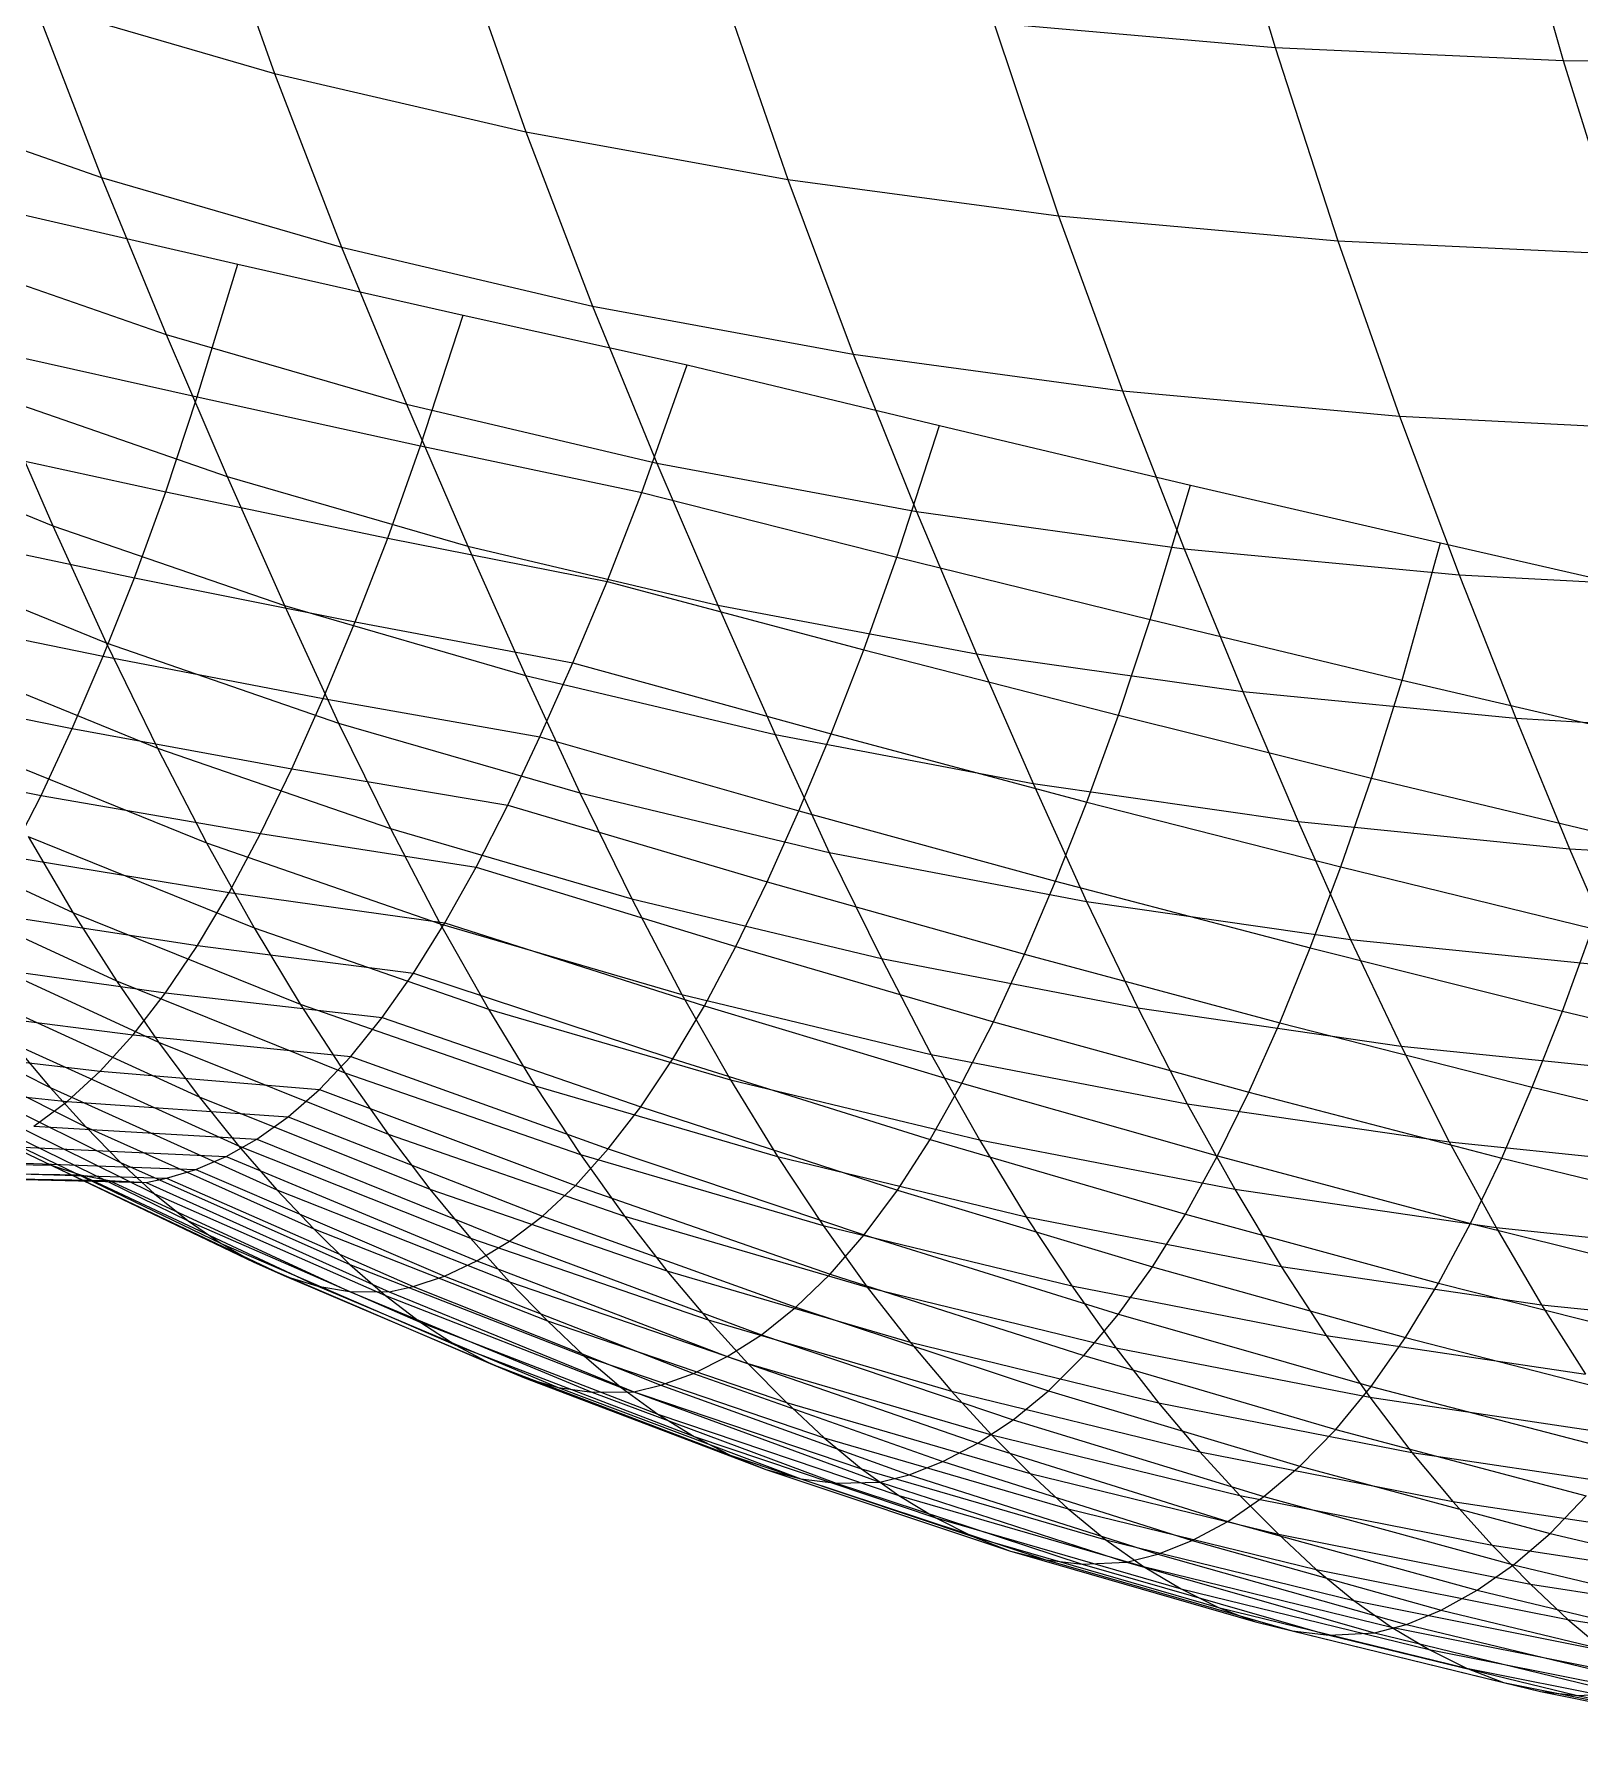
# Model space of a CAD drawing. Extents: x -429 to 429, y -1 to 209.
# Drawn here: x -297.2 to -287.5, y 24.17 to 34.91 of the extents above; entities that cross this region are included whole.
import ezdxf

# ---------------------------------------------------------------- set-up
doc = ezdxf.new("R2010")
doc.units = 0

msp = doc.modelspace()

# ---------------------------------------------------------------- linework, layer by layer
at = {"layer": 'default', "color": 5, "linetype": 'CONTINUOUS'}
for p, q in [((-289.812, 36.154, 66.97), (-289.414, 34.83, 67.706)), ((-287.986, 36.072, 66.266), (-287.605, 34.748, 66.981)), ((-296.125, 35.875, 71.696), (-295.697, 34.667, 72.419)), ((-294.543, 35.509, 70.544), (-294.118, 34.299, 71.276)), ((-292.892, 35.212, 69.492), (-292.474, 34, 70.226)), ((-297.203, 35.103, 73.65), (-295.697, 34.667, 72.419)), ((-297.203, 35.103, 73.65), (-296.783, 34.012, 74.341)), ((-291.18, 34.985, 68.544), (-289.414, 34.83, 67.706)), ((-291.18, 34.985, 68.544), (-290.773, 33.772, 69.274)), ((-289.414, 34.83, 67.706), (-287.605, 34.748, 66.981)), ((-289.414, 34.83, 67.706), (-289.021, 33.615, 68.424)), ((-287.605, 34.748, 66.981), (-285.761, 34.738, 66.374)), ((-287.605, 34.748, 66.981), (-287.227, 33.531, 67.681)), ((-295.697, 34.667, 72.419), (-294.118, 34.299, 71.276)), ((-295.697, 34.667, 72.419), (-295.275, 33.575, 73.125)), ((-298.217, 34.514, 75.635), (-296.783, 34.012, 74.341)), ((-294.118, 34.299, 71.276), (-292.474, 34, 70.226)), ((-294.118, 34.299, 71.276), (-293.699, 33.205, 71.99)), ((-296.783, 34.012, 74.341), (-295.275, 33.575, 73.125)), ((-296.783, 34.012, 74.341), (-296.377, 33.027, 75.003)), ((-292.474, 34, 70.226), (-290.773, 33.772, 69.274)), ((-292.474, 34, 70.226), (-292.062, 32.904, 70.943)), ((-297.352, 33.797, 96.343), (-295.927, 33.468, 95.251)), ((-290.773, 33.772, 69.274), (-289.021, 33.615, 68.424)), ((-290.773, 33.772, 69.274), (-290.372, 32.674, 69.986)), ((-297.819, 33.528, 76.279), (-296.377, 33.027, 75.003)), ((-295.275, 33.575, 73.125), (-293.699, 33.205, 71.99)), ((-295.275, 33.575, 73.125), (-294.867, 32.59, 73.8)), ((-289.021, 33.615, 68.424), (-287.227, 33.531, 67.681)), ((-289.021, 33.615, 68.424), (-288.633, 32.514, 69.125)), ((-296.182, 32.635, 94.946), (-295.927, 33.468, 95.251)), ((-295.927, 33.468, 95.251), (-294.511, 33.148, 94.145)), ((-293.699, 33.205, 71.99), (-292.062, 32.904, 70.943)), ((-293.699, 33.205, 71.99), (-293.295, 32.219, 72.674)), ((-294.779, 32.329, 93.819), (-294.511, 33.148, 94.145)), ((-294.511, 33.148, 94.145), (-293.105, 32.836, 93.027)), ((-296.377, 33.027, 75.003), (-294.867, 32.59, 73.8)), ((-296.377, 33.027, 75.003), (-295.994, 32.136, 75.63)), ((-297.598, 32.953, 96.056), (-296.182, 32.635, 94.946)), ((-292.062, 32.904, 70.943), (-290.372, 32.674, 69.986)), ((-292.062, 32.904, 70.943), (-291.665, 31.916, 71.629)), ((-293.39, 32.036, 92.675), (-293.105, 32.836, 93.027)), ((-293.39, 32.036, 92.675), (-293.105, 32.836, 93.027)), ((-293.105, 32.836, 93.027), (-291.52, 32.455, 92.106)), ((-290.372, 32.674, 69.986), (-288.633, 32.514, 69.125)), ((-290.372, 32.674, 69.986), (-289.984, 31.682, 70.669)), ((-297.441, 32.637, 76.888), (-295.994, 32.136, 75.63)), ((-297.441, 32.637, 76.888), (-297.087, 31.827, 77.461)), ((-296.378, 32.04, 94.708), (-296.182, 32.635, 94.946)), ((-296.182, 32.635, 94.946), (-294.779, 32.329, 93.819)), ((-294.867, 32.59, 73.8), (-293.295, 32.219, 72.674)), ((-294.867, 32.59, 73.8), (-294.482, 31.699, 74.439)), ((-291.789, 31.63, 91.782), (-291.52, 32.455, 92.106)), ((-291.52, 32.455, 92.106), (-289.944, 32.082, 91.171)), ((-288.633, 32.514, 69.125), (-286.855, 32.425, 68.363)), ((-288.633, 32.514, 69.125), (-288.259, 31.518, 69.797)), ((-298.475, 32.391, 78.765), (-297.087, 31.827, 77.461)), ((-297.787, 32.347, 95.83), (-296.378, 32.04, 94.708)), ((-294.985, 31.749, 93.565), (-294.779, 32.329, 93.819)), ((-294.779, 32.329, 93.819), (-293.39, 32.036, 92.675)), ((-295.994, 32.136, 75.63), (-294.482, 31.699, 74.439)), ((-295.994, 32.136, 75.63), (-295.634, 31.325, 76.217)), ((-293.295, 32.219, 72.674), (-291.665, 31.916, 71.629)), ((-293.295, 32.219, 72.674), (-292.912, 31.328, 73.32)), ((-296.576, 31.5, 94.462), (-296.378, 32.04, 94.708)), ((-296.378, 32.04, 94.708), (-294.985, 31.749, 93.565)), ((-293.608, 31.476, 92.403), (-293.39, 32.036, 92.675)), ((-293.608, 31.476, 92.403), (-293.39, 32.036, 92.675)), ((-293.39, 32.036, 92.675), (-291.789, 31.63, 91.782)), ((-290.198, 31.237, 90.868), (-289.944, 32.082, 91.171)), ((-289.944, 32.082, 91.171), (-288.376, 31.719, 90.221)), ((-291.665, 31.916, 71.629), (-289.984, 31.682, 70.669)), ((-291.665, 31.916, 71.629), (-291.288, 31.023, 72.277)), ((-297.087, 31.827, 77.461), (-295.634, 31.325, 76.217)), ((-297.087, 31.827, 77.461), (-296.752, 31.092, 78.002)), ((-297.98, 31.797, 95.595), (-296.576, 31.5, 94.462)), ((-295.19, 31.224, 93.308), (-294.985, 31.749, 93.565)), ((-294.985, 31.749, 93.565), (-293.608, 31.476, 92.403)), ((-288.617, 30.857, 89.935), (-288.376, 31.719, 90.221)), ((-288.376, 31.719, 90.221), (-286.816, 31.364, 89.257)), ((-298.148, 31.659, 79.29), (-296.752, 31.092, 78.002)), ((-294.482, 31.699, 74.439), (-292.912, 31.328, 73.32)), ((-294.482, 31.699, 74.439), (-294.121, 30.887, 75.037)), ((-291.996, 31.048, 91.527), (-291.789, 31.63, 91.782)), ((-291.789, 31.63, 91.782), (-290.198, 31.237, 90.868)), ((-289.984, 31.682, 70.669), (-288.259, 31.518, 69.797)), ((-289.984, 31.682, 70.669), (-289.616, 30.786, 71.313)), ((-296.772, 31.008, 94.217), (-296.576, 31.5, 94.462)), ((-296.576, 31.5, 94.462), (-295.19, 31.224, 93.308)), ((-288.259, 31.518, 69.797), (-286.495, 31.424, 69.017)), ((-288.259, 31.518, 69.797), (-287.902, 30.618, 70.432)), ((-293.822, 30.967, 92.132), (-293.608, 31.476, 92.403)), ((-293.822, 30.967, 92.132), (-293.608, 31.476, 92.403)), ((-293.608, 31.476, 92.403), (-291.996, 31.048, 91.527)), ((-298.173, 31.296, 95.358), (-296.772, 31.008, 94.217)), ((-295.634, 31.325, 76.217), (-294.121, 30.887, 75.037)), ((-295.634, 31.325, 76.217), (-295.294, 30.588, 76.771)), ((-292.912, 31.328, 73.32), (-291.288, 31.023, 72.277)), ((-292.912, 31.328, 73.32), (-292.552, 30.515, 73.924)), ((-295.391, 30.743, 93.053), (-295.19, 31.224, 93.308)), ((-295.19, 31.224, 93.308), (-293.822, 30.967, 92.132)), ((-290.396, 30.637, 90.627), (-290.198, 31.237, 90.868)), ((-290.198, 31.237, 90.868), (-288.617, 30.857, 89.935)), ((-296.752, 31.092, 78.002), (-295.294, 30.588, 76.771)), ((-296.752, 31.092, 78.002), (-296.43, 30.431, 78.519)), ((-297.834, 31.001, 79.791), (-296.43, 30.431, 78.519)), ((-296.966, 30.554, 93.973), (-296.772, 31.008, 94.217)), ((-296.772, 31.008, 94.217), (-295.391, 30.743, 93.053)), ((-294.03, 30.501, 91.866), (-293.822, 30.967, 92.132)), ((-294.03, 30.501, 91.866), (-293.822, 30.967, 92.132)), ((-293.822, 30.967, 92.132), (-292.202, 30.52, 91.269)), ((-292.202, 30.52, 91.269), (-291.996, 31.048, 91.527)), ((-291.996, 31.048, 91.527), (-290.396, 30.637, 90.627)), ((-291.288, 31.023, 72.277), (-289.616, 30.786, 71.313)), ((-291.288, 31.023, 72.277), (-290.933, 30.209, 72.883)), ((-294.121, 30.887, 75.037), (-292.552, 30.515, 73.924)), ((-294.121, 30.887, 75.037), (-293.78, 30.149, 75.6)), ((-288.808, 30.242, 89.704), (-288.617, 30.857, 89.935)), ((-288.617, 30.857, 89.935), (-287.048, 30.491, 88.981)), ((-298.365, 30.833, 95.119), (-296.966, 30.554, 93.973)), ((-295.588, 30.3, 92.802), (-295.391, 30.743, 93.053)), ((-295.391, 30.743, 93.053), (-294.03, 30.501, 91.866)), ((-289.616, 30.786, 71.313), (-287.902, 30.618, 70.432)), ((-289.616, 30.786, 71.313), (-289.269, 29.97, 71.916)), ((-290.595, 30.092, 90.379), (-290.396, 30.637, 90.627)), ((-290.396, 30.637, 90.627), (-288.808, 30.242, 89.704)), ((-297.161, 30.134, 93.726), (-296.966, 30.554, 93.973)), ((-296.966, 30.554, 93.973), (-295.588, 30.3, 92.802)), ((-295.294, 30.588, 76.771), (-293.78, 30.149, 75.6)), ((-295.294, 30.588, 76.771), (-294.968, 29.926, 77.3)), ((-292.405, 30.037, 91.013), (-292.202, 30.52, 91.269)), ((-292.202, 30.52, 91.269), (-290.595, 30.092, 90.379)), ((-287.902, 30.618, 70.432), (-286.152, 30.518, 69.637)), ((-287.902, 30.618, 70.432), (-287.565, 29.799, 71.027)), ((-296.43, 30.431, 78.519), (-294.968, 29.926, 77.3)), ((-296.43, 30.431, 78.519), (-296.122, 29.835, 79.011)), ((-294.232, 30.073, 91.608), (-294.03, 30.501, 91.866)), ((-294.232, 30.073, 91.608), (-294.03, 30.501, 91.866)), ((-294.03, 30.501, 91.866), (-292.405, 30.037, 91.013)), ((-292.552, 30.515, 73.924), (-290.933, 30.209, 72.883)), ((-292.552, 30.515, 73.924), (-292.213, 29.775, 74.493)), ((-298.558, 30.403, 94.876), (-297.161, 30.134, 93.726)), ((-297.534, 30.407, 80.269), (-296.122, 29.835, 79.011)), ((-295.784, 29.894, 92.551), (-295.588, 30.3, 92.802)), ((-295.588, 30.3, 92.802), (-294.232, 30.073, 91.608)), ((-290.933, 30.209, 72.883), (-289.269, 29.97, 71.916)), ((-290.933, 30.209, 72.883), (-290.598, 29.468, 73.453)), ((-289.002, 29.685, 89.463), (-288.808, 30.242, 89.704)), ((-288.808, 30.242, 89.704), (-287.232, 29.864, 88.757)), ((-297.358, 29.751, 93.471), (-297.161, 30.134, 93.726)), ((-297.161, 30.134, 93.726), (-295.784, 29.894, 92.551)), ((-293.78, 30.149, 75.6), (-292.213, 29.775, 74.493)), ((-293.78, 30.149, 75.6), (-293.452, 29.484, 76.139)), ((-290.793, 29.595, 90.131), (-290.595, 30.092, 90.379)), ((-290.595, 30.092, 90.379), (-289.002, 29.685, 89.463)), ((-298.336, 30.037, 82.441), (-296.962, 29.398, 81.171)), ((-294.43, 29.684, 91.351), (-294.232, 30.073, 91.608)), ((-294.43, 29.684, 91.351), (-294.232, 30.073, 91.608)), ((-294.232, 30.073, 91.608), (-292.603, 29.592, 90.761)), ((-292.603, 29.592, 90.761), (-292.405, 30.037, 91.013)), ((-292.405, 30.037, 91.013), (-290.793, 29.595, 90.131)), ((-297.243, 29.876, 80.729), (-295.824, 29.302, 79.486)), ((-297.243, 29.876, 80.729), (-296.962, 29.398, 81.171)), ((-295.981, 29.525, 92.294), (-295.784, 29.894, 92.551)), ((-295.784, 29.894, 92.551), (-294.43, 29.684, 91.351)), ((-294.968, 29.926, 77.3), (-293.452, 29.484, 76.139)), ((-294.968, 29.926, 77.3), (-294.656, 29.327, 77.804)), ((-289.269, 29.97, 71.916), (-287.565, 29.799, 71.027)), ((-289.269, 29.97, 71.916), (-288.94, 29.228, 72.484)), ((-296.122, 29.835, 79.011), (-294.656, 29.327, 77.804)), ((-296.122, 29.835, 79.011), (-295.824, 29.302, 79.486)), ((-292.213, 29.775, 74.493), (-290.598, 29.468, 73.453)), ((-292.213, 29.775, 74.493), (-291.886, 29.109, 75.037)), ((-287.565, 29.799, 71.027), (-285.826, 29.697, 70.219)), ((-287.565, 29.799, 71.027), (-287.244, 29.056, 71.588)), ((-297.358, 29.751, 93.471), (-295.981, 29.525, 92.294)), ((-294.627, 29.333, 91.093), (-294.43, 29.684, 91.351)), ((-294.627, 29.333, 91.093), (-294.43, 29.684, 91.351)), ((-294.43, 29.684, 91.351), (-292.799, 29.184, 90.508)), ((-289.194, 29.176, 89.22), (-289.002, 29.685, 89.463)), ((-289.002, 29.685, 89.463), (-287.421, 29.297, 88.52)), ((-298.074, 29.61, 82.85), (-296.689, 28.969, 81.597)), ((-292.799, 29.184, 90.508), (-292.603, 29.592, 90.761)), ((-292.603, 29.592, 90.761), (-290.987, 29.137, 89.883)), ((-290.987, 29.137, 89.883), (-290.793, 29.595, 90.131)), ((-290.793, 29.595, 90.131), (-289.194, 29.176, 89.22)), ((-296.18, 29.192, 92.034), (-295.981, 29.525, 92.294)), ((-295.981, 29.525, 92.294), (-294.627, 29.333, 91.093)), ((-293.452, 29.484, 76.139), (-291.886, 29.109, 75.037)), ((-293.452, 29.484, 76.139), (-293.138, 28.884, 76.651)), ((-290.598, 29.468, 73.453), (-288.94, 29.228, 72.484)), ((-290.598, 29.468, 73.453), (-290.275, 28.801, 73.999)), ((-297.559, 29.403, 93.211), (-296.18, 29.192, 92.034)), ((-296.962, 29.398, 81.171), (-295.535, 28.822, 79.942)), ((-296.962, 29.398, 81.171), (-296.689, 28.969, 81.597)), ((-295.824, 29.302, 79.486), (-294.353, 28.792, 78.29)), ((-295.824, 29.302, 79.486), (-295.535, 28.822, 79.942)), ((-294.824, 29.018, 90.834), (-294.627, 29.333, 91.093)), ((-294.824, 29.018, 90.834), (-294.627, 29.333, 91.093)), ((-294.656, 29.327, 77.804), (-293.138, 28.884, 76.651)), ((-294.656, 29.327, 77.804), (-294.353, 28.792, 78.29)), ((-294.627, 29.333, 91.093), (-292.997, 28.813, 90.25)), ((-288.94, 29.228, 72.484), (-287.244, 29.056, 71.588)), ((-288.94, 29.228, 72.484), (-288.623, 28.56, 73.027)), ((-287.61, 28.779, 88.28), (-287.421, 29.297, 88.52)), ((-297.82, 29.227, 83.244), (-296.425, 28.585, 82.008)), ((-296.38, 28.894, 91.768), (-296.18, 29.192, 92.034)), ((-296.18, 29.192, 92.034), (-294.824, 29.018, 90.834)), ((-292.997, 28.813, 90.25), (-292.799, 29.184, 90.508)), ((-292.799, 29.184, 90.508), (-291.182, 28.713, 89.632)), ((-291.182, 28.713, 89.632), (-290.987, 29.137, 89.883)), ((-290.987, 29.137, 89.883), (-289.385, 28.706, 88.975)), ((-289.385, 28.706, 88.975), (-289.194, 29.176, 89.22)), ((-289.194, 29.176, 89.22), (-287.61, 28.779, 88.28)), ((-297.763, 29.089, 92.942), (-296.38, 28.894, 91.768)), ((-295.02, 28.739, 90.572), (-294.824, 29.018, 90.834)), ((-295.02, 28.739, 90.572), (-294.824, 29.018, 90.834)), ((-294.824, 29.018, 90.834), (-293.196, 28.479, 89.987)), ((-291.886, 29.109, 75.037), (-290.275, 28.801, 73.999)), ((-291.886, 29.109, 75.037), (-291.574, 28.508, 75.554)), ((-298.488, 29.004, 85.559), (-297.105, 28.299, 84.343)), ((-296.689, 28.969, 81.597), (-295.255, 28.391, 80.383)), ((-296.689, 28.969, 81.597), (-296.425, 28.585, 82.008)), ((-297.973, 28.809, 92.664), (-296.584, 28.63, 91.495)), ((-297.574, 28.884, 83.624), (-296.169, 28.241, 82.403)), ((-296.584, 28.63, 91.495), (-296.38, 28.894, 91.768)), ((-296.38, 28.894, 91.768), (-295.02, 28.739, 90.572)), ((-295.535, 28.822, 79.942), (-294.06, 28.311, 78.758)), ((-295.535, 28.822, 79.942), (-295.255, 28.391, 80.383)), ((-293.196, 28.479, 89.987), (-292.997, 28.813, 90.25)), ((-293.138, 28.884, 76.651), (-291.574, 28.508, 75.554)), ((-293.138, 28.884, 76.651), (-292.834, 28.348, 77.145)), ((-292.997, 28.813, 90.25), (-291.38, 28.326, 89.374)), ((-290.275, 28.801, 73.999), (-288.623, 28.56, 73.027)), ((-290.275, 28.801, 73.999), (-289.966, 28.198, 74.517)), ((-298.275, 28.755, 85.883), (-296.881, 28.052, 84.684)), ((-295.216, 28.495, 90.307), (-295.02, 28.739, 90.572)), ((-295.216, 28.495, 90.307), (-295.02, 28.739, 90.572)), ((-295.02, 28.739, 90.572), (-293.397, 28.178, 89.719)), ((-294.353, 28.792, 78.29), (-292.834, 28.348, 77.145)), ((-294.353, 28.792, 78.29), (-294.06, 28.311, 78.758)), ((-291.38, 28.326, 89.374), (-291.182, 28.713, 89.632)), ((-291.182, 28.713, 89.632), (-289.579, 28.27, 88.726)), ((-289.579, 28.27, 88.726), (-289.385, 28.706, 88.975)), ((-289.385, 28.706, 88.975), (-287.799, 28.302, 88.038)), ((-287.799, 28.302, 88.038), (-287.61, 28.779, 88.28)), ((-287.61, 28.779, 88.28), (-286.041, 28.406, 87.314)), ((-296.791, 28.403, 91.216), (-296.584, 28.63, 91.495)), ((-296.584, 28.63, 91.495), (-295.216, 28.495, 90.307)), ((-296.425, 28.585, 82.008), (-294.983, 28.006, 80.807)), ((-296.425, 28.585, 82.008), (-296.169, 28.241, 82.403)), ((-298.188, 28.566, 92.377), (-296.791, 28.403, 91.216)), ((-298.069, 28.531, 86.197), (-296.663, 27.829, 85.014)), ((-297.336, 28.576, 83.99), (-295.921, 27.933, 82.785)), ((-297.336, 28.576, 83.99), (-297.105, 28.299, 84.343)), ((-295.414, 28.288, 90.038), (-295.216, 28.495, 90.307)), ((-295.414, 28.288, 90.038), (-295.216, 28.495, 90.307)), ((-295.216, 28.495, 90.307), (-293.601, 27.914, 89.444)), ((-293.397, 28.178, 89.719), (-293.196, 28.479, 89.987)), ((-293.196, 28.479, 89.987), (-291.58, 27.974, 89.109)), ((-291.574, 28.508, 75.554), (-289.966, 28.198, 74.517)), ((-291.574, 28.508, 75.554), (-291.27, 27.971, 76.053)), ((-288.623, 28.56, 73.027), (-286.936, 28.388, 72.124)), ((-288.623, 28.56, 73.027), (-288.32, 27.958, 73.543)), ((-296.998, 28.212, 90.933), (-296.791, 28.403, 91.216)), ((-296.791, 28.403, 91.216), (-295.414, 28.288, 90.038)), ((-295.255, 28.391, 80.383), (-293.775, 27.879, 79.21)), ((-295.255, 28.391, 80.383), (-294.983, 28.006, 80.807)), ((-298.404, 28.36, 92.083), (-296.998, 28.212, 90.933)), ((-297.868, 28.333, 86.501), (-296.449, 27.632, 85.337)), ((-297.105, 28.299, 84.343), (-295.681, 27.658, 83.153)), ((-297.105, 28.299, 84.343), (-296.881, 28.052, 84.684)), ((-295.61, 28.115, 89.767), (-295.414, 28.288, 90.038)), ((-295.61, 28.115, 89.767), (-295.414, 28.288, 90.038)), ((-295.414, 28.288, 90.038), (-293.807, 27.685, 89.163)), ((-294.06, 28.311, 78.758), (-292.539, 27.866, 77.621)), ((-294.06, 28.311, 78.758), (-293.775, 27.879, 79.21)), ((-292.834, 28.348, 77.145), (-291.27, 27.971, 76.053)), ((-292.834, 28.348, 77.145), (-292.539, 27.866, 77.621)), ((-291.58, 27.974, 89.109), (-291.38, 28.326, 89.374)), ((-291.38, 28.326, 89.374), (-289.776, 27.87, 88.467)), ((-289.776, 27.87, 88.467), (-289.579, 28.27, 88.726)), ((-289.579, 28.27, 88.726), (-287.99, 27.856, 87.789)), ((-287.99, 27.856, 87.789), (-287.799, 28.302, 88.038)), ((-287.799, 28.302, 88.038), (-286.228, 27.923, 87.071)), ((-297.671, 28.163, 86.797), (-296.239, 27.462, 85.654)), ((-297.206, 28.056, 90.647), (-296.998, 28.212, 90.933)), ((-296.998, 28.212, 90.933), (-295.61, 28.115, 89.767)), ((-296.169, 28.241, 82.403), (-294.721, 27.662, 81.216)), ((-296.169, 28.241, 82.403), (-295.921, 27.933, 82.785)), ((-293.601, 27.914, 89.444), (-293.397, 28.178, 89.719)), ((-293.397, 28.178, 89.719), (-291.784, 27.656, 88.836)), ((-289.966, 28.198, 74.517), (-288.32, 27.958, 73.543)), ((-289.966, 28.198, 74.517), (-289.666, 27.661, 75.018)), ((-297.206, 28.056, 90.647), (-295.806, 27.976, 89.496)), ((-296.881, 28.052, 84.684), (-295.449, 27.412, 83.508)), ((-296.881, 28.052, 84.684), (-296.663, 27.829, 85.014)), ((-295.806, 27.976, 89.496), (-295.61, 28.115, 89.767)), ((-295.806, 27.976, 89.496), (-295.61, 28.115, 89.767)), ((-295.61, 28.115, 89.767), (-294.014, 27.493, 88.877)), ((-297.477, 28.019, 87.087), (-296.031, 27.32, 85.965)), ((-295.999, 27.867, 89.226), (-295.806, 27.976, 89.496)), ((-295.999, 27.867, 89.226), (-295.806, 27.976, 89.496)), ((-295.806, 27.976, 89.496), (-294.221, 27.336, 88.588)), ((-294.983, 28.006, 80.807), (-293.499, 27.493, 79.646)), ((-294.983, 28.006, 80.807), (-294.721, 27.662, 81.216)), ((-291.784, 27.656, 88.836), (-291.58, 27.974, 89.109)), ((-291.58, 27.974, 89.109), (-289.977, 27.505, 88.199)), ((-291.27, 27.971, 76.053), (-289.666, 27.661, 75.018)), ((-291.27, 27.971, 76.053), (-290.976, 27.488, 76.534)), ((-288.32, 27.958, 73.543), (-286.64, 27.786, 72.634)), ((-288.32, 27.958, 73.543), (-288.026, 27.42, 74.041)), ((-298.611, 27.835, 88.653), (-297.099, 27.813, 87.646)), ((-297.614, 27.838, 90.079), (-296.189, 27.785, 88.958)), ((-297.411, 27.932, 90.362), (-295.999, 27.867, 89.226)), ((-297.286, 27.902, 87.37), (-295.825, 27.203, 86.271)), ((-297.286, 27.902, 87.37), (-297.099, 27.813, 87.646)), ((-297.286, 27.902, 87.37), (-297.099, 27.813, 87.646)), ((-296.189, 27.785, 88.958), (-295.999, 27.867, 89.226)), ((-296.189, 27.785, 88.958), (-295.999, 27.867, 89.226)), ((-295.999, 27.867, 89.226), (-294.426, 27.211, 88.3)), ((-295.921, 27.933, 82.785), (-294.466, 27.354, 81.61)), ((-295.921, 27.933, 82.785), (-295.681, 27.658, 83.153)), ((-293.807, 27.685, 89.163), (-293.601, 27.914, 89.444)), ((-293.775, 27.879, 79.21), (-292.252, 27.433, 78.081)), ((-293.775, 27.879, 79.21), (-293.499, 27.493, 79.646)), ((-293.601, 27.914, 89.444), (-291.993, 27.374, 88.552)), ((-292.539, 27.866, 77.621), (-290.976, 27.488, 76.534)), ((-292.539, 27.866, 77.621), (-292.252, 27.433, 78.081)), ((-289.977, 27.505, 88.199), (-289.776, 27.87, 88.467)), ((-289.776, 27.87, 88.467), (-288.187, 27.446, 87.528)), ((-288.187, 27.446, 87.528), (-287.99, 27.856, 87.789)), ((-287.99, 27.856, 87.789), (-286.417, 27.471, 86.822)), ((-298.412, 27.775, 88.944), (-296.915, 27.752, 87.915)), ((-298.213, 27.743, 89.23), (-296.734, 27.716, 88.178)), ((-297.963, 27.739, 89.589), (-296.502, 27.704, 88.514)), ((-297.811, 27.772, 89.802), (-296.375, 27.73, 88.695)), ((-297.099, 27.813, 87.646), (-295.623, 27.113, 86.572)), ((-297.099, 27.813, 87.646), (-296.915, 27.752, 87.915)), ((-297.099, 27.813, 87.646), (-296.915, 27.752, 87.915)), ((-296.915, 27.752, 87.915), (-295.423, 27.053, 86.865)), ((-296.915, 27.752, 87.915), (-296.734, 27.716, 88.178)), ((-296.915, 27.752, 87.915), (-296.734, 27.716, 88.178)), ((-296.663, 27.829, 85.014), (-295.223, 27.189, 83.853)), ((-296.663, 27.829, 85.014), (-296.449, 27.632, 85.337)), ((-296.502, 27.704, 88.514), (-296.375, 27.73, 88.695)), ((-296.502, 27.704, 88.514), (-296.375, 27.73, 88.695)), ((-296.375, 27.73, 88.695), (-296.189, 27.785, 88.958)), ((-296.375, 27.73, 88.695), (-296.189, 27.785, 88.958)), ((-296.375, 27.73, 88.695), (-294.825, 27.05, 87.734)), ((-296.189, 27.785, 88.958), (-294.629, 27.116, 88.013)), ((-296.734, 27.716, 88.178), (-295.226, 27.02, 87.155)), ((-296.734, 27.716, 88.178), (-296.502, 27.704, 88.514)), ((-296.734, 27.716, 88.178), (-296.502, 27.704, 88.514)), ((-296.502, 27.704, 88.514), (-294.976, 27.017, 87.517)), ((-296.449, 27.632, 85.337), (-294.999, 26.993, 84.192)), ((-296.449, 27.632, 85.337), (-296.239, 27.462, 85.654)), ((-295.681, 27.658, 83.153), (-294.22, 27.08, 81.991)), ((-295.681, 27.658, 83.153), (-295.449, 27.412, 83.508)), ((-294.721, 27.662, 81.216), (-293.232, 27.148, 80.065)), ((-294.721, 27.662, 81.216), (-294.466, 27.354, 81.61)), ((-294.014, 27.493, 88.877), (-293.807, 27.685, 89.163)), ((-293.807, 27.685, 89.163), (-292.207, 27.128, 88.259)), ((-291.993, 27.374, 88.552), (-291.784, 27.656, 88.836)), ((-291.784, 27.656, 88.836), (-290.183, 27.174, 87.921)), ((-289.666, 27.661, 75.018), (-288.026, 27.42, 74.041)), ((-289.666, 27.661, 75.018), (-289.376, 27.177, 75.5)), ((-296.239, 27.462, 85.654), (-294.778, 26.824, 84.526)), ((-296.239, 27.462, 85.654), (-296.031, 27.32, 85.965)), ((-295.449, 27.412, 83.508), (-293.981, 26.835, 82.358)), ((-295.449, 27.412, 83.508), (-295.223, 27.189, 83.853)), ((-294.221, 27.336, 88.588), (-294.014, 27.493, 88.877)), ((-294.014, 27.493, 88.877), (-292.422, 26.92, 87.96)), ((-293.499, 27.493, 79.646), (-291.975, 27.046, 78.524)), ((-293.499, 27.493, 79.646), (-293.232, 27.148, 80.065)), ((-292.252, 27.433, 78.081), (-290.691, 27.054, 76.999)), ((-292.252, 27.433, 78.081), (-291.975, 27.046, 78.524)), ((-290.976, 27.488, 76.534), (-289.376, 27.177, 75.5)), ((-290.976, 27.488, 76.534), (-290.691, 27.054, 76.999)), ((-290.183, 27.174, 87.921), (-289.977, 27.505, 88.199)), ((-289.977, 27.505, 88.199), (-288.388, 27.071, 87.259)), ((-288.388, 27.071, 87.259), (-288.187, 27.446, 87.528)), ((-288.187, 27.446, 87.528), (-286.613, 27.055, 86.56)), ((-288.026, 27.42, 74.041), (-286.353, 27.247, 73.125)), ((-288.026, 27.42, 74.041), (-287.741, 26.935, 74.52)), ((-296.031, 27.32, 85.965), (-294.558, 26.683, 84.856)), ((-296.031, 27.32, 85.965), (-295.825, 27.203, 86.271)), ((-294.466, 27.354, 81.61), (-292.974, 26.841, 80.469)), ((-294.466, 27.354, 81.61), (-294.22, 27.08, 81.991)), ((-294.426, 27.211, 88.3), (-294.221, 27.336, 88.588)), ((-294.221, 27.336, 88.588), (-292.639, 26.748, 87.657)), ((-292.207, 27.128, 88.259), (-291.993, 27.374, 88.552)), ((-291.993, 27.374, 88.552), (-290.396, 26.877, 87.631)), ((-295.825, 27.203, 86.271), (-294.341, 26.566, 85.181)), ((-295.825, 27.203, 86.271), (-295.623, 27.113, 86.572)), ((-295.223, 27.189, 83.853), (-293.749, 26.612, 82.714)), ((-295.223, 27.189, 83.853), (-294.999, 26.993, 84.192)), ((-294.629, 27.116, 88.013), (-294.426, 27.211, 88.3)), ((-294.426, 27.211, 88.3), (-292.853, 26.611, 87.354)), ((-295.623, 27.113, 86.572), (-294.126, 26.476, 85.502)), ((-295.623, 27.113, 86.572), (-295.423, 27.053, 86.865)), ((-294.825, 27.05, 87.734), (-294.629, 27.116, 88.013)), ((-294.629, 27.116, 88.013), (-293.066, 26.505, 87.051)), ((-294.22, 27.08, 81.991), (-292.724, 26.567, 80.859)), ((-294.22, 27.08, 81.991), (-293.981, 26.835, 82.358)), ((-293.232, 27.148, 80.065), (-291.706, 26.701, 78.951)), ((-293.232, 27.148, 80.065), (-292.974, 26.841, 80.469)), ((-292.422, 26.92, 87.96), (-292.207, 27.128, 88.259)), ((-292.207, 27.128, 88.259), (-290.615, 26.617, 87.329)), ((-290.396, 26.877, 87.631), (-290.183, 27.174, 87.921)), ((-290.183, 27.174, 87.921), (-288.595, 26.73, 86.977)), ((-289.376, 27.177, 75.5), (-287.741, 26.935, 74.52)), ((-289.376, 27.177, 75.5), (-289.093, 26.743, 75.965)), ((-295.423, 27.053, 86.865), (-293.915, 26.417, 85.815)), ((-295.423, 27.053, 86.865), (-295.226, 27.02, 87.155)), ((-295.226, 27.02, 87.155), (-293.704, 26.386, 86.127)), ((-295.226, 27.02, 87.155), (-294.976, 27.017, 87.517)), ((-294.999, 26.993, 84.192), (-293.519, 26.417, 83.067)), ((-294.999, 26.993, 84.192), (-294.778, 26.824, 84.526)), ((-294.976, 27.017, 87.517), (-294.825, 27.05, 87.734)), ((-294.976, 27.017, 87.517), (-293.44, 26.389, 86.512)), ((-294.825, 27.05, 87.734), (-293.27, 26.43, 86.758)), ((-291.975, 27.046, 78.524), (-290.414, 26.666, 77.446)), ((-291.975, 27.046, 78.524), (-291.706, 26.701, 78.951)), ((-290.691, 27.054, 76.999), (-289.093, 26.743, 75.965)), ((-290.691, 27.054, 76.999), (-290.414, 26.666, 77.446)), ((-288.595, 26.73, 86.977), (-288.388, 27.071, 87.259)), ((-288.388, 27.071, 87.259), (-286.813, 26.674, 86.288)), ((-292.639, 26.748, 87.657), (-292.422, 26.92, 87.96)), ((-292.422, 26.92, 87.96), (-290.836, 26.396, 87.019)), ((-290.615, 26.617, 87.329), (-290.396, 26.877, 87.631)), ((-290.396, 26.877, 87.631), (-288.81, 26.423, 86.68)), ((-287.741, 26.935, 74.52), (-286.076, 26.763, 73.598)), ((-287.741, 26.935, 74.52), (-287.464, 26.5, 74.983)), ((-294.778, 26.824, 84.526), (-293.289, 26.249, 83.415)), ((-294.778, 26.824, 84.526), (-294.558, 26.683, 84.856)), ((-293.981, 26.835, 82.358), (-292.481, 26.323, 81.235)), ((-293.981, 26.835, 82.358), (-293.749, 26.612, 82.714)), ((-292.974, 26.841, 80.469), (-291.446, 26.394, 79.362)), ((-292.974, 26.841, 80.469), (-292.724, 26.567, 80.859)), ((-294.558, 26.683, 84.856), (-293.062, 26.109, 83.76)), ((-294.558, 26.683, 84.856), (-294.341, 26.566, 85.181)), ((-292.853, 26.611, 87.354), (-292.639, 26.748, 87.657)), ((-292.639, 26.748, 87.657), (-291.059, 26.213, 86.704)), ((-291.706, 26.701, 78.951), (-290.146, 26.321, 77.877)), ((-291.706, 26.701, 78.951), (-291.446, 26.394, 79.362)), ((-290.414, 26.666, 77.446), (-288.82, 26.355, 76.414)), ((-290.414, 26.666, 77.446), (-290.146, 26.321, 77.877)), ((-289.093, 26.743, 75.965), (-287.464, 26.5, 74.983)), ((-289.093, 26.743, 75.965), (-288.82, 26.355, 76.414)), ((-288.81, 26.423, 86.68), (-288.595, 26.73, 86.977)), ((-288.595, 26.73, 86.977), (-287.021, 26.326, 86.003)), ((-294.341, 26.566, 85.181), (-292.836, 25.991, 84.1)), ((-294.341, 26.566, 85.181), (-294.126, 26.476, 85.502)), ((-293.749, 26.612, 82.714), (-292.246, 26.1, 81.6)), ((-293.749, 26.612, 82.714), (-293.519, 26.417, 83.067)), ((-293.066, 26.505, 87.051), (-292.853, 26.611, 87.354)), ((-292.853, 26.611, 87.354), (-291.281, 26.066, 86.389)), ((-292.724, 26.567, 80.859), (-291.195, 26.12, 79.759)), ((-292.724, 26.567, 80.859), (-292.481, 26.323, 81.235)), ((-290.836, 26.396, 87.019), (-290.615, 26.617, 87.329)), ((-290.615, 26.617, 87.329), (-289.032, 26.153, 86.372)), ((-294.126, 26.476, 85.502), (-292.612, 25.901, 84.437)), ((-294.126, 26.476, 85.502), (-293.915, 26.417, 85.815)), ((-293.27, 26.43, 86.758), (-293.066, 26.505, 87.051)), ((-293.066, 26.505, 87.051), (-291.5, 25.951, 86.073)), ((-293.915, 26.417, 85.815), (-292.391, 25.843, 84.767)), ((-293.915, 26.417, 85.815), (-293.704, 26.386, 86.127)), ((-293.704, 26.386, 86.127), (-293.44, 26.389, 86.512)), ((-293.704, 26.386, 86.127), (-292.17, 25.815, 85.096)), ((-293.519, 26.417, 83.067), (-292.01, 25.906, 81.963)), ((-293.519, 26.417, 83.067), (-293.289, 26.249, 83.415)), ((-293.44, 26.389, 86.512), (-293.27, 26.43, 86.758)), ((-293.44, 26.389, 86.512), (-291.896, 25.823, 85.499)), ((-293.27, 26.43, 86.758), (-291.711, 25.869, 85.769)), ((-291.446, 26.394, 79.362), (-289.887, 26.013, 78.292)), ((-291.446, 26.394, 79.362), (-291.195, 26.12, 79.759)), ((-291.059, 26.213, 86.704), (-290.836, 26.396, 87.019)), ((-290.836, 26.396, 87.019), (-289.258, 25.923, 86.054)), ((-289.032, 26.153, 86.372), (-288.81, 26.423, 86.68)), ((-288.82, 26.355, 76.414), (-287.195, 26.112, 75.429)), ((-288.82, 26.355, 76.414), (-288.555, 26.009, 76.846)), ((-288.81, 26.423, 86.68), (-287.237, 26.012, 85.703)), ((-293.289, 26.249, 83.415), (-291.776, 25.738, 82.323)), ((-293.289, 26.249, 83.415), (-293.062, 26.109, 83.76)), ((-292.481, 26.323, 81.235), (-290.951, 25.876, 80.141)), ((-292.481, 26.323, 81.235), (-292.246, 26.1, 81.6)), ((-290.146, 26.321, 77.877), (-288.555, 26.009, 76.846)), ((-290.146, 26.321, 77.877), (-289.887, 26.013, 78.292)), ((-291.281, 26.066, 86.389), (-291.059, 26.213, 86.704)), ((-291.195, 26.12, 79.759), (-289.636, 25.739, 78.693)), ((-291.195, 26.12, 79.759), (-290.951, 25.876, 80.141)), ((-291.059, 26.213, 86.704), (-289.485, 25.731, 85.73)), ((-289.258, 25.923, 86.054), (-289.032, 26.153, 86.372)), ((-289.032, 26.153, 86.372), (-287.46, 25.737, 85.389)), ((-293.062, 26.109, 83.76), (-291.543, 25.599, 82.678)), ((-293.062, 26.109, 83.76), (-292.836, 25.991, 84.1)), ((-292.246, 26.1, 81.6), (-290.714, 25.654, 80.513)), ((-292.246, 26.1, 81.6), (-292.01, 25.906, 81.963)), ((-291.5, 25.951, 86.073), (-291.281, 26.066, 86.389)), ((-291.281, 26.066, 86.389), (-289.711, 25.576, 85.405)), ((-289.887, 26.013, 78.292), (-288.299, 25.701, 77.261)), ((-289.887, 26.013, 78.292), (-289.636, 25.739, 78.693)), ((-288.555, 26.009, 76.846), (-286.936, 25.765, 75.858)), ((-288.555, 26.009, 76.846), (-288.299, 25.701, 77.261)), ((-292.836, 25.991, 84.1), (-291.312, 25.481, 83.031)), ((-292.836, 25.991, 84.1), (-292.612, 25.901, 84.437)), ((-292.612, 25.901, 84.437), (-291.081, 25.391, 83.38)), ((-292.612, 25.901, 84.437), (-292.391, 25.843, 84.767)), ((-292.01, 25.906, 81.963), (-290.476, 25.46, 80.883)), ((-292.01, 25.906, 81.963), (-291.776, 25.738, 82.323)), ((-291.711, 25.869, 85.769), (-291.5, 25.951, 86.073)), ((-291.5, 25.951, 86.073), (-289.935, 25.455, 85.08)), ((-289.485, 25.731, 85.73), (-289.258, 25.923, 86.054)), ((-289.258, 25.923, 86.054), (-287.687, 25.5, 85.065)), ((-292.391, 25.843, 84.767), (-290.854, 25.334, 83.721)), ((-292.391, 25.843, 84.767), (-292.17, 25.815, 85.096)), ((-292.17, 25.815, 85.096), (-291.896, 25.823, 85.499)), ((-292.17, 25.815, 85.096), (-290.626, 25.307, 84.064)), ((-291.896, 25.823, 85.499), (-291.711, 25.869, 85.769)), ((-291.896, 25.823, 85.499), (-290.346, 25.319, 84.481)), ((-291.711, 25.869, 85.769), (-290.15, 25.369, 84.767)), ((-290.951, 25.876, 80.141), (-289.393, 25.495, 79.079)), ((-290.951, 25.876, 80.141), (-290.714, 25.654, 80.513)), ((-291.776, 25.738, 82.323), (-290.24, 25.292, 81.25)), ((-291.776, 25.738, 82.323), (-291.543, 25.599, 82.678)), ((-289.711, 25.576, 85.405), (-289.485, 25.731, 85.73)), ((-289.636, 25.739, 78.693), (-288.05, 25.426, 77.663)), ((-289.636, 25.739, 78.693), (-289.393, 25.495, 79.079)), ((-289.485, 25.731, 85.73), (-287.917, 25.303, 84.736)), ((-288.299, 25.701, 77.261), (-286.684, 25.456, 76.271)), ((-288.299, 25.701, 77.261), (-288.05, 25.426, 77.663)), ((-287.687, 25.5, 85.065), (-287.46, 25.737, 85.389)), ((-291.543, 25.599, 82.678), (-290.004, 25.153, 81.613)), ((-291.543, 25.599, 82.678), (-291.312, 25.481, 83.031)), ((-290.714, 25.654, 80.513), (-289.156, 25.273, 79.454)), ((-290.714, 25.654, 80.513), (-290.476, 25.46, 80.883)), ((-289.935, 25.455, 85.08), (-289.711, 25.576, 85.405)), ((-289.711, 25.576, 85.405), (-288.145, 25.144, 84.404)), ((-291.312, 25.481, 83.031), (-289.77, 25.035, 81.973)), ((-291.312, 25.481, 83.031), (-291.081, 25.391, 83.38)), ((-289.393, 25.495, 79.079), (-287.81, 25.182, 78.05)), ((-289.393, 25.495, 79.079), (-289.156, 25.273, 79.454)), ((-287.917, 25.303, 84.736), (-287.687, 25.5, 85.065)), ((-287.687, 25.5, 85.065), (-286.127, 25.128, 84.055)), ((-291.081, 25.391, 83.38), (-289.536, 24.945, 82.331)), ((-291.081, 25.391, 83.38), (-290.854, 25.334, 83.721)), ((-290.476, 25.46, 80.883), (-288.919, 25.079, 79.828)), ((-290.476, 25.46, 80.883), (-290.24, 25.292, 81.25)), ((-290.346, 25.319, 84.481), (-290.15, 25.369, 84.767)), ((-290.15, 25.369, 84.767), (-289.935, 25.455, 85.08)), ((-290.15, 25.369, 84.767), (-288.588, 24.929, 83.754)), ((-289.935, 25.455, 85.08), (-288.372, 25.019, 84.073)), ((-288.05, 25.426, 77.663), (-286.44, 25.18, 76.67)), ((-288.05, 25.426, 77.663), (-287.81, 25.182, 78.05)), ((-290.854, 25.334, 83.721), (-289.306, 24.888, 82.68)), ((-290.854, 25.334, 83.721), (-290.626, 25.307, 84.064)), ((-290.626, 25.307, 84.064), (-290.346, 25.319, 84.481)), ((-290.626, 25.307, 84.064), (-289.074, 24.862, 83.031)), ((-290.346, 25.319, 84.481), (-288.79, 24.877, 83.457)), ((-290.24, 25.292, 81.25), (-288.683, 24.911, 80.199)), ((-290.24, 25.292, 81.25), (-290.004, 25.153, 81.613)), ((-289.156, 25.273, 79.454), (-287.575, 24.959, 78.426)), ((-289.156, 25.273, 79.454), (-288.919, 25.079, 79.828)), ((-288.145, 25.144, 84.404), (-287.917, 25.303, 84.736)), ((-287.917, 25.303, 84.736), (-286.357, 24.929, 83.722)), ((-290.004, 25.153, 81.613), (-288.447, 24.772, 80.566)), ((-290.004, 25.153, 81.613), (-289.77, 25.035, 81.973)), ((-287.81, 25.182, 78.05), (-286.204, 24.935, 77.055)), ((-287.81, 25.182, 78.05), (-287.575, 24.959, 78.426)), ((-288.919, 25.079, 79.828), (-287.341, 24.764, 78.8)), ((-288.919, 25.079, 79.828), (-288.683, 24.911, 80.199)), ((-288.372, 25.019, 84.073), (-288.145, 25.144, 84.404)), ((-288.145, 25.144, 84.404), (-286.585, 24.768, 83.387)), ((-289.77, 25.035, 81.973), (-288.213, 24.655, 80.93)), ((-289.77, 25.035, 81.973), (-289.536, 24.945, 82.331)), ((-289.536, 24.945, 82.331), (-287.979, 24.564, 81.291)), ((-289.536, 24.945, 82.331), (-289.306, 24.888, 82.68)), ((-288.588, 24.929, 83.754), (-288.372, 25.019, 84.073)), ((-288.372, 25.019, 84.073), (-286.812, 24.642, 83.053)), ((-287.575, 24.959, 78.426), (-285.974, 24.712, 77.429)), ((-287.575, 24.959, 78.426), (-287.341, 24.764, 78.8)), ((-289.306, 24.888, 82.68), (-287.748, 24.507, 81.644)), ((-289.306, 24.888, 82.68), (-289.074, 24.862, 83.031)), ((-289.074, 24.862, 83.031), (-288.79, 24.877, 83.457)), ((-289.074, 24.862, 83.031), (-287.516, 24.482, 81.999)), ((-288.79, 24.877, 83.457), (-288.588, 24.929, 83.754)), ((-288.79, 24.877, 83.457), (-287.232, 24.497, 82.429)), ((-288.683, 24.911, 80.199), (-287.107, 24.596, 79.171)), ((-288.683, 24.911, 80.199), (-288.447, 24.772, 80.566)), ((-288.588, 24.929, 83.754), (-287.028, 24.551, 82.731)), ((-288.447, 24.772, 80.566), (-286.874, 24.457, 79.538)), ((-288.447, 24.772, 80.566), (-288.213, 24.655, 80.93)), ((-288.213, 24.655, 80.93), (-286.642, 24.339, 79.902)), ((-288.213, 24.655, 80.93), (-287.979, 24.564, 81.291)), ((-287.979, 24.564, 81.291), (-286.411, 24.249, 80.262)), ((-287.979, 24.564, 81.291), (-287.748, 24.507, 81.644)), ((-287.748, 24.507, 81.644), (-286.183, 24.192, 80.615)), ((-287.748, 24.507, 81.644), (-287.516, 24.482, 81.999)), ((-287.516, 24.482, 81.999), (-287.232, 24.497, 82.429)), ((-287.516, 24.482, 81.999), (-285.953, 24.167, 80.969))]:
    msp.add_line(p, q, dxfattribs=at)

doc.saveas('drawing.dxf')
